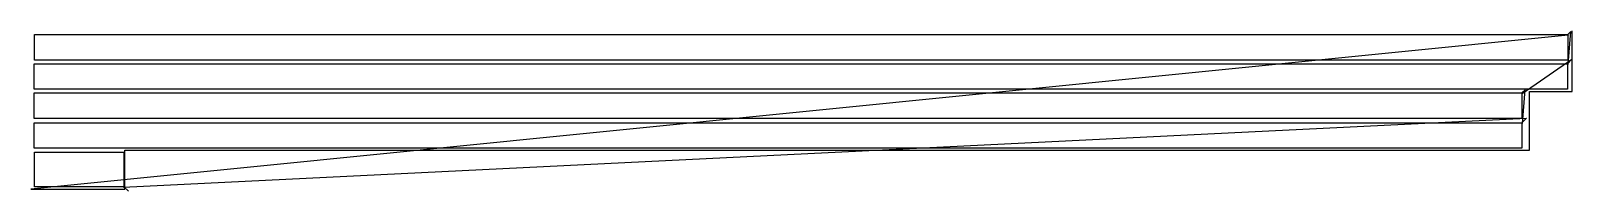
# Model space of a CAD drawing. Header units: metres. Extents: x 0 to 8454, y 1630 to 2510.
import ezdxf

# ---------------------------------------------------------------- set-up
doc = ezdxf.new("R2010")
doc.units = ezdxf.units.M

msp = doc.modelspace()

# ---------------------------------------------------------------- linework, layer by layer
at = {"layer": 'TOOL_0'}
for p, q in [((8432.256, 2486.478), (0.001, 1641.326)), ((19.756, 2348.978), (19.756, 2488.978)), ((19.756, 2488.978), (8429.756, 2488.978)), ((8447.256, 2506.478), (8429.756, 2488.978)), ((8429.756, 2488.978), (8429.756, 2348.978)), ((8429.756, 2488.978), (8432.256, 2486.478)), ((8431.914, 2325.369), (8447.256, 2506.478)), ((8454.203, 2508.999), (8454.203, 2509.999)), ((8454.203, 2176.376), (8454.203, 2508.999)), ((18.378, 2188.905), (18.378, 2328.905)), ((18.378, 2328.905), (8428.378, 2328.905)), ((8429.756, 2348.978), (19.756, 2348.978)), ((8180.696, 2166.332), (8453.127, 2353.654)), ((8453.127, 2353.654), (8428.378, 2328.905)), ((8428.378, 2328.905), (8428.378, 2188.905)), ((8428.378, 2328.905), (8431.914, 2325.369)), ((18.196, 2028.832), (18.196, 2168.832)), ((18.196, 2168.832), (8178.196, 2168.832)), ((8428.378, 2188.905), (18.378, 2188.905)), ((8195.696, 2186.332), (8178.196, 2168.832)), ((8178.196, 2168.832), (8178.196, 2028.832)), ((8178.196, 2168.832), (8180.696, 2166.332)), ((8181.733, 2001.774), (8195.696, 2186.332)), ((8219.465, 1855.401), (8219.465, 2176.376)), ((8219.465, 2176.376), (8454.203, 2176.376)), ((507.167, 1651.173), (8202.946, 2030.059)), ((8202.946, 2030.059), (8178.197, 2005.31)), ((8178.196, 2028.832), (18.196, 2028.832)), ((18.197, 1865.31), (18.197, 2005.31)), ((18.197, 2005.31), (8178.197, 2005.31)), ((8178.197, 2005.31), (8178.197, 1865.31)), ((8178.197, 2005.31), (8181.733, 2001.774)), ((8178.197, 1865.31), (18.197, 1865.31)), ((20.703, 1654.709), (20.703, 1844.709)), ((20.703, 1844.709), (510.703, 1844.709)), ((510.703, 1844.709), (510.703, 1654.709)), ((515.653, 1641.326), (515.653, 1855.401)), ((515.653, 1855.401), (8219.465, 1855.401)), ((0.001, 1641.326), (1.001, 1641.326)), ((1.001, 1641.326), (0.001, 1641.326)), ((0.001, 1641.326), (1.001, 1641.326)), ((1.001, 1641.326), (515.653, 1641.326)), ((510.703, 1654.709), (20.703, 1654.709)), ((510.703, 1654.709), (507.167, 1651.173)), ((535.452, 1629.96), (510.703, 1654.709))]:
    msp.add_line(p, q, dxfattribs=at)

doc.saveas('drawing.dxf')
